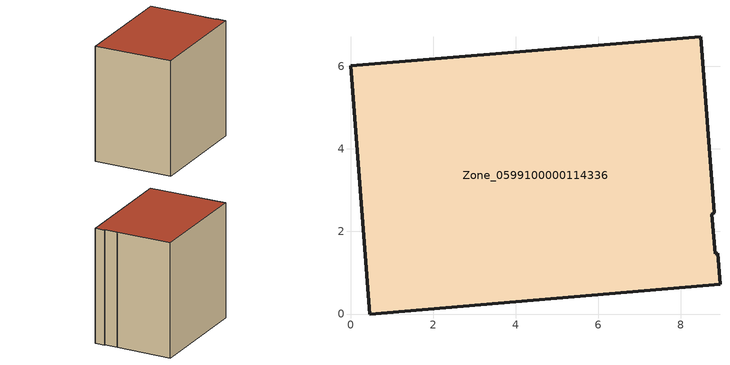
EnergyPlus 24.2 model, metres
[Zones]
Zone_0599100000114336
 floor ground (C_G): 0,6.01 8.48,6.71 8.81,2.46 8.74,2.42 8.84,1.46 8.89,1.47 8.95,0.72 0.47,0 z0
 wall outside (C_F): 8.48,6.71 0,6.01 0.47,0 8.95,0.72 8.89,1.47 8.84,1.46 8.74,2.42 8.81,2.46 8.48,6.71 z0:8.78
 roof outside (C_R): 8.81,2.46 8.48,6.71 0,6.01 0.47,0 8.95,0.72 8.89,1.47 8.84,1.46 8.74,2.42 z8.78
[BUILDING]
Pand.0599100000114336: North Axis=0; Terrain=City; Loads Convergence Tolerance Value=0.04; Temperature Convergence Tolerance Value=0.4; Solar Distribution=FullExterior; Maximum Number of Warmup Days=25; Minimum Number of Warmup Days=1
[Site:Location]
Rotterdam.The.Hague.AP_ZH_NLD Design_Conditions: Latitude=51.96; Longitude=4.45; Time Zone=1; Elevation=-4.5
[SITE:GROUNDTEMPERATURE:BUILDINGSURFACE]
18, 18, 18, 18, 18, 18, 18, 18, 18, 18, 18, 18
[MATERIAL] Thermal Absorptance=0.9; Solar Absorptance=0.7; Visible Absorptance=0.7
Name | Roughness | Thickness | Conductivity | Density | Specific Heat
G.TI.1946-1964 | MediumSmooth | 0.15 | 1 | 540 | 1210
F.TI.1946-1964 | Rough | 0.3 | 0.857143 | 1920 | 840
R.TI.1946-1964 | MediumRough | 0.2 | 0.277778 | 1500 | 1000
[CONSTRUCTION]
C_G: G.TI.1946-1964
C_F: F.TI.1946-1964
C_R: R.TI.1946-1964
[ZONE]
Zone_0599100000114336: Type=1; Multiplier=1; Ceiling Height=Autocalculate; Volume=Autocalculate; Floor Area=autocalculate; Part of Total Floor Area=Yes
[ZONEINFILTRATION:DESIGNFLOWRATE]
Infil_Zone_0599100000114336: Zone or ZoneList or Space or SpaceList=Zone_0599100000114336; Schedule=AlwaysOn; Design Flow Rate Calculation Method=Flow/Area; Flow Rate per Floor Area=0.003; Constant Term Coefficient=1; Temperature Term Coefficient=0; Velocity Term Coefficient=0; Velocity Squared Term Coefficient=0
[HVACTEMPLATE:ZONE:IDEALLOADSAIRSYSTEM]
Zone_0599100000114336: Maximum Heating Supply Air Temperature=50; Minimum Cooling Supply Air Temperature=13; Maximum Heating Supply Air Humidity Ratio=0.0156; Minimum Cooling Supply Air Humidity Ratio=0.0077; Heating Limit=NoLimit; Cooling Limit=NoLimit; Dehumidification Control Type=ConstantSensibleHeatRatio; Cooling Sensible Heat Ratio=0.7; Dehumidification Setpoint=60; Humidification Control Type=None; Humidification Setpoint=30; Outdoor Air Method=None; Outdoor Air Flow Rate per Person=0.00944; Outdoor Air Flow Rate per Zone Floor Area=0; Outdoor Air Flow Rate per Zone=0; Demand Controlled Ventilation Type=None; Outdoor Air Economizer Type=NoEconomizer; Heat Recovery Type=None; Sensible Heat Recovery Effectiveness=0.7; Latent Heat Recovery Effectiveness=0.65
[ZONECONTROL:THERMOSTAT]
ThermostatControl_Zone_0599100000114336: Zone or ZoneList=Zone_0599100000114336; Control Type Schedule=DualSetpointControlType; Control 1=Thermostat_Zone_0599100000114336; Temperature Difference Between Cutout And Setpoint=0
[THERMOSTATSETPOINT:DUALSETPOINT]
Thermostat_Zone_0599100000114336: Heating Setpoint Temperature Schedule=HeatingSetpoint_Zone_0599100000114336; Cooling Setpoint Temperature Schedule=CoolingSetpoint_Zone_0599100000114336
[SCHEDULE:COMPACT]
HeatingSetpoint_Zone_0599100000114336: Through: 12/31, For: AllDays, Until: 24:00, 21
CoolingSetpoint_Zone_0599100000114336: Through: 12/31, For: AllDays, Until: 24:00, 24
DualSetpointControlType: Through: 12/31, For: AllDays, Until: 24:00, 4
AlwaysOn: Through: 12/31, For: AllDays, Until: 24:00, 1
